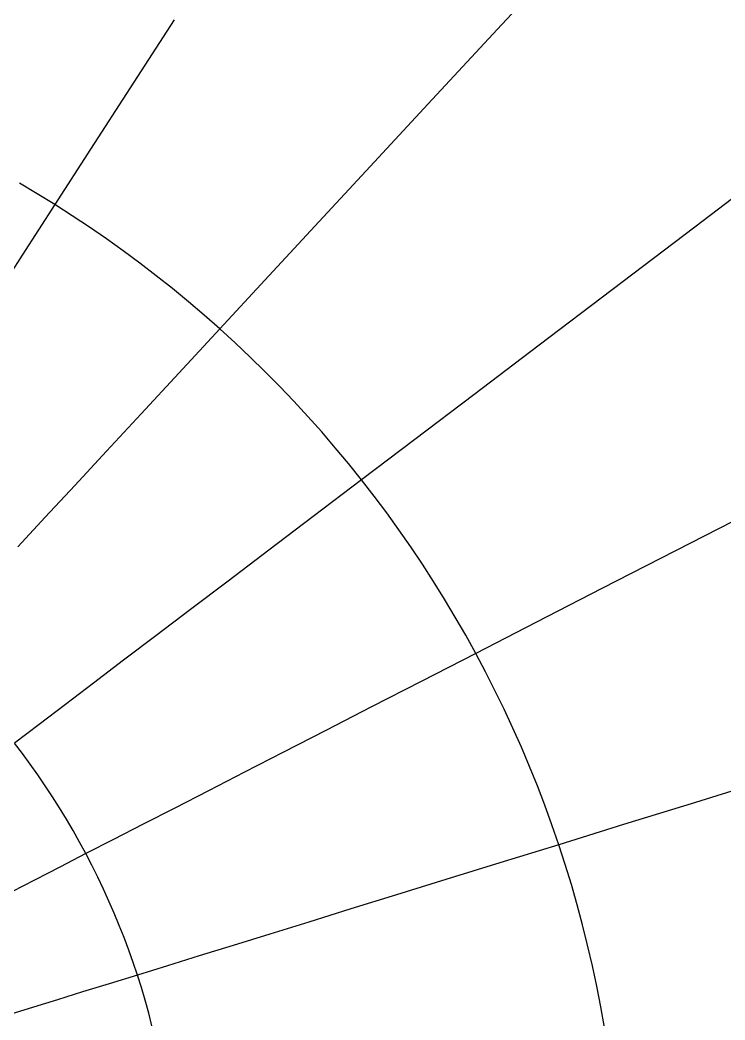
# Model space of a CAD drawing. Extents: x -36224 to 36225, y -38121 to 34420.
# Drawn here: x 8806 to 19042, y 2542 to 17069 of the extents above; entities that cross this region are included whole.
import ezdxf

# ---------------------------------------------------------------- set-up
doc = ezdxf.new("R2010")
doc.units = 0
doc.layers.add('MERIDIANS', color=7, linetype='Continuous')
doc.layers.add('PARALLELS', color=7, linetype='Continuous')

msp = doc.modelspace()

# ---------------------------------------------------------------- linework, layer by layer
at = {"layer": 'MERIDIANS'}
for p, q in [((16954.66056, 18247.97856), (15803.88808, 17005.64501)), ((11042.95233, 17073.71644), (10405.17782, 16084.42568)), ((15803.88808, 17005.64501), (14790.56571, 15911.69777)), ((10405.17782, 16084.42568), (9830.92569, 15193.66832)), ((14790.56571, 15911.69777), (13890.9382, 14940.49151)), ((9830.92569, 15193.66832), (9310.85408, 14386.95368)), ((19963.34155, 15092.40939), (18602.76983, 14060.01416)), ((13890.9382, 14940.49151), (13086.42307, 14071.96525)), ((9310.85408, 14386.95368), (8837.36512, 13652.49621)), ((13086.42307, 14071.96525), (12362.27515, 13290.20059)), ((18602.76983, 14060.01416), (17405.38354, 13151.44325)), ((8837.36512, 13652.49621), (8404.21595, 12980.61222)), ((12362.27515, 13290.20059), (11706.64447, 12582.40473)), ((17405.38354, 13151.44325), (16342.87463, 12345.21664)), ((11706.64447, 12582.40473), (11109.89877, 11938.17904)), ((16342.87463, 12345.21664), (15393.12097, 11624.54816)), ((11109.89877, 11938.17904), (10564.12776, 11348.98383)), ((15393.12097, 11624.54816), (14538.58394, 10976.12961)), ((10564.12776, 11348.98383), (10062.77459, 10807.74056)), ((14538.58394, 10976.12961), (13765.17962, 10389.27416)), ((10062.77459, 10807.74056), (9600.35817, 10308.53203)), ((13765.17962, 10389.27416), (13061.46787, 9855.30109)), ((9600.35817, 10308.53203), (9172.26107, 9846.37344)), ((19520.31659, 9972.47806), (18323.7489, 9357.76637)), ((9172.26107, 9846.37344), (8774.56577, 9417.03556)), ((13061.46787, 9855.30109), (12418.05963, 9367.08604)), ((12418.05963, 9367.08604), (11827.1768, 8918.72701)), ((18323.7489, 9357.76637), (17254.71028, 8808.57008)), ((11827.1768, 8918.72701), (11282.32076, 8505.29289)), ((17254.71028, 8808.57008), (16293.28827, 8314.65957)), ((11282.32076, 8505.29289), (10778.01953, 8122.63157)), ((16293.28827, 8314.65957), (15423.50704, 7867.82761)), ((10778.01953, 8122.63157), (10309.63263, 7767.22185)), ((15423.50704, 7867.82761), (14632.40012, 7461.41293)), ((10309.63263, 7767.22185), (9873.19872, 7436.05792)), ((9873.19872, 7436.05792), (9465.31567, 7126.55824)), ((14632.40012, 7461.41293), (13909.33348, 7089.95253)), ((9465.31567, 7126.55824), (9083.0451, 6836.49318)), ((13909.33348, 7089.95253), (13245.50346, 6748.9237)), ((9083.0451, 6836.49318), (8723.83582, 6563.92692)), ((13245.50346, 6748.9237), (12633.55905, 6434.55002)), ((12633.55905, 6434.55002), (12067.31391, 6143.6534)), ((12067.31391, 6143.6534), (11541.5244, 5873.54)), ((19769.84384, 6060.56351), (18611.47693, 5702.19694)), ((11541.5244, 5873.54), (11051.7164, 5621.91136)), ((18611.47693, 5702.19694), (17570.24615, 5380.06904)), ((11051.7164, 5621.91136), (10594.04904, 5386.7943)), ((10594.04904, 5386.7943), (10165.20634, 5166.48531)), ((17570.24615, 5380.06904), (16628.69311, 5088.77867)), ((10165.20634, 5166.48531), (9762.31034, 4959.50589)), ((16628.69311, 5088.77867), (15772.66066, 4823.94599)), ((9762.31034, 4959.50589), (9382.85101, 4764.56657)), ((15772.66066, 4823.94599), (14990.54755, 4581.9819)), ((9382.85101, 4764.56657), (9024.6291, 4580.53754)), ((9024.6291, 4580.53754), (8685.70941, 4406.42462)), ((14990.54755, 4581.9819), (14272.75638, 4359.91724)), ((14272.75638, 4359.91724), (13611.27864, 4155.27438)), ((13611.27864, 4155.27438), (12999.37878, 3965.96955)), ((12999.37878, 3965.96955), (12431.3508, 3790.23746)), ((12431.3508, 3790.23746), (11902.3286, 3626.57268)), ((11902.3286, 3626.57268), (11408.13678, 3473.68345)), ((11408.13678, 3473.68345), (10945.17213, 3330.45503)), ((10510.3087, 3195.92036), (10100.82122, 3069.2363)), ((10945.17213, 3330.45503), (10510.3087, 3195.92036)), ((10100.82122, 3069.2363), (9714.3227, 2949.66438)), ((9714.3227, 2949.66438), (9348.71343, 2836.55502)), ((9348.71343, 2836.55502), (9002.1389, 2729.33448)), ((9002.1389, 2729.33448), (8672.95486, 2627.49408))]:
    msp.add_line(p, q, dxfattribs=at)
at = {"layer": 'PARALLELS'}
for p, q in [((9055.40149, 14544.05595), (8797.35661, 14696.73282)), ((9310.85408, 14386.95368), (9055.40149, 14544.05595)), ((9563.63947, 14225.46813), (9310.85408, 14386.95368)), ((9813.68338, 14059.64263), (9563.63947, 14225.46813)), ((10060.91214, 13889.52178), (9813.68338, 14059.64263)), ((10305.25275, 13715.15135), (10060.91214, 13889.52178)), ((10546.63289, 13536.57836), (10305.25275, 13715.15135)), ((10784.98091, 13353.85104), (10546.63289, 13536.57836)), ((11020.2259, 13167.01881), (10784.98091, 13353.85104)), ((11252.29765, 12976.13229), (11020.2259, 13167.01881)), ((11481.12673, 12781.24327), (11252.29765, 12976.13229)), ((11706.64447, 12582.40473), (11481.12673, 12781.24327)), ((11928.78298, 12379.67083), (11706.64447, 12582.40473)), ((12147.47519, 12173.09686), (11928.78298, 12379.67083)), ((12362.65485, 11962.73929), (12147.47519, 12173.09686)), ((12574.25657, 11748.65569), (12362.65485, 11962.73929)), ((12782.21582, 11530.90481), (12574.25657, 11748.65569)), ((12986.46895, 11309.54648), (12782.21582, 11530.90481)), ((13186.95324, 11084.64166), (12986.46895, 11309.54648)), ((13383.60686, 10856.2524), (13186.95324, 11084.64166)), ((13576.36895, 10624.44182), (13383.60686, 10856.2524)), ((13765.17962, 10389.27416), (13576.36895, 10624.44182)), ((13949.97993, 10150.81467), (13765.17962, 10389.27416)), ((14130.71198, 9909.1297), (13949.97993, 10150.81467)), ((14307.31888, 9664.28659), (14130.71198, 9909.1297)), ((14479.74476, 9416.35375), (14307.31888, 9664.28659)), ((14647.93484, 9165.40057), (14479.74476, 9416.35375)), ((14811.8354, 8911.49744), (14647.93484, 9165.40057)), ((14971.39383, 8654.71576), (14811.8354, 8911.49744)), ((15126.55863, 8395.12787), (14971.39383, 8654.71576)), ((15277.27944, 8132.80707), (15126.55863, 8395.12787)), ((15423.50704, 7867.82761), (15277.27944, 8132.80707)), ((15565.19341, 7600.26466), (15423.50704, 7867.82761)), ((15702.29169, 7330.19428), (15565.19341, 7600.26466)), ((15834.75626, 7057.69345), (15702.29169, 7330.19428)), ((15962.5427, 6782.83999), (15834.75626, 7057.69345)), ((16085.60786, 6505.7126), (15962.5427, 6782.83999)), ((8839.88385, 6412.01681), (8723.83582, 6563.92692)), ((8953.31141, 6258.08946), (8839.88385, 6412.01681)), ((16203.90983, 6226.39082), (16085.60786, 6505.7126)), ((9064.08317, 6102.18927), (8953.31141, 6258.08946)), ((9172.16453, 5944.36124), (9064.08317, 6102.18927)), ((16317.408, 5944.95499), (16203.90983, 6226.39082)), ((9277.52162, 5784.65102), (9172.16453, 5944.36124)), ((16426.06305, 5661.48627), (16317.408, 5944.95499)), ((9380.12131, 5623.10483), (9277.52162, 5784.65102)), ((9479.93123, 5459.76953), (9380.12131, 5623.10483)), ((16529.83698, 5376.0666), (16426.06305, 5661.48627)), ((9576.9198, 5294.69251), (9479.93123, 5459.76953)), ((16628.69311, 5088.77867), (16529.83698, 5376.0666)), ((9671.05618, 5127.92178), (9576.9198, 5294.69251)), ((9762.31034, 4959.50589), (9671.05618, 5127.92178)), ((16722.59614, 4799.70592), (16628.69311, 5088.77867)), ((9850.65306, 4789.49394), (9762.31034, 4959.50589)), ((16811.51211, 4508.93253), (16722.59614, 4799.70592)), ((9936.05591, 4617.93555), (9850.65306, 4789.49394)), ((10018.49129, 4444.88091), (9936.05591, 4617.93555)), ((16895.40844, 4216.54336), (16811.51211, 4508.93253)), ((10097.93245, 4270.38066), (10018.49129, 4444.88091)), ((10174.35344, 4094.48599), (10097.93245, 4270.38066)), ((16974.25397, 3922.62397), (16895.40844, 4216.54336)), ((10247.7292, 3917.24855), (10174.35344, 4094.48599)), ((17048.01895, 3627.26057), (16974.25397, 3922.62397)), ((10318.0355, 3738.72046), (10247.7292, 3917.24855)), ((10385.24902, 3558.95431), (10318.0355, 3738.72046)), ((10449.34728, 3378.00312), (10385.24902, 3558.95431)), ((17116.67505, 3330.54), (17048.01895, 3627.26057)), ((10510.3087, 3195.92036), (10449.34728, 3378.00312)), ((10568.11262, 3012.75989), (10510.3087, 3195.92036)), ((17180.1954, 3032.54974), (17116.67505, 3330.54)), ((10622.73926, 2828.57601), (10568.11262, 3012.75989)), ((17238.55458, 2733.37785), (17180.1954, 3032.54974)), ((10674.16977, 2643.42335), (10622.73926, 2828.57601)), ((10722.38622, 2457.35697), (10674.16977, 2643.42335)), ((17291.72865, 2433.11294), (17238.55458, 2733.37785))]:
    msp.add_line(p, q, dxfattribs=at)

doc.saveas('drawing.dxf')
